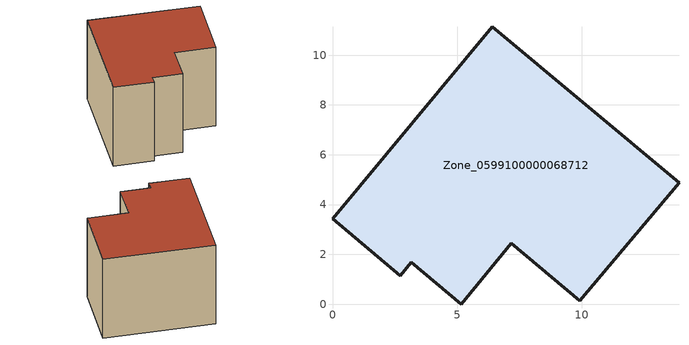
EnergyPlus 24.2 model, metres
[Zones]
Zone_0599100000068712
 floor ground (C_G): 0,3.43 6.42,11.14 13.91,4.87 9.92,0.14 7.17,2.44 5.16,0 3.16,1.68 2.72,1.15 z0
 wall outside (C_F): 6.42,11.14 0,3.43 2.72,1.15 3.16,1.68 5.16,0 7.17,2.44 9.92,0.14 13.91,4.87 6.42,11.14 z0:8.11
 roof outside (C_R): 13.91,4.87 6.42,11.14 0,3.43 2.72,1.15 3.16,1.68 5.16,0 7.17,2.44 9.92,0.14 z8.11
[BUILDING]
Pand.0599100000068712: North Axis=0; Terrain=City; Loads Convergence Tolerance Value=0.04; Temperature Convergence Tolerance Value=0.4; Solar Distribution=FullExterior; Maximum Number of Warmup Days=25; Minimum Number of Warmup Days=1
[Site:Location]
Rotterdam.The.Hague.AP_ZH_NLD Design_Conditions: Latitude=51.96; Longitude=4.45; Time Zone=1; Elevation=-4.5
[SITE:GROUNDTEMPERATURE:BUILDINGSURFACE]
18, 18, 18, 18, 18, 18, 18, 18, 18, 18, 18, 18
[MATERIAL] Thermal Absorptance=0.9; Solar Absorptance=0.7; Visible Absorptance=0.7
Name | Roughness | Thickness | Conductivity | Density | Specific Heat
G.TC.1946-1964 | MediumSmooth | 0.15 | 1 | 540 | 1210
F.TC.1946-1964 | Rough | 0.3 | 0.857143 | 1920 | 840
R.TC.1946-1964 | MediumRough | 0.2 | 0.235294 | 1500 | 1000
[CONSTRUCTION]
C_G: G.TC.1946-1964
C_F: F.TC.1946-1964
C_R: R.TC.1946-1964
[ZONE]
Zone_0599100000068712: Type=1; Multiplier=1; Ceiling Height=Autocalculate; Volume=Autocalculate; Floor Area=autocalculate; Part of Total Floor Area=Yes
[ZONEINFILTRATION:DESIGNFLOWRATE]
Infil_Zone_0599100000068712: Zone or ZoneList or Space or SpaceList=Zone_0599100000068712; Schedule=AlwaysOn; Design Flow Rate Calculation Method=Flow/Area; Flow Rate per Floor Area=0.003; Constant Term Coefficient=1; Temperature Term Coefficient=0; Velocity Term Coefficient=0; Velocity Squared Term Coefficient=0
[HVACTEMPLATE:ZONE:IDEALLOADSAIRSYSTEM]
Zone_0599100000068712: Maximum Heating Supply Air Temperature=50; Minimum Cooling Supply Air Temperature=13; Maximum Heating Supply Air Humidity Ratio=0.0156; Minimum Cooling Supply Air Humidity Ratio=0.0077; Heating Limit=NoLimit; Cooling Limit=NoLimit; Dehumidification Control Type=ConstantSensibleHeatRatio; Cooling Sensible Heat Ratio=0.7; Dehumidification Setpoint=60; Humidification Control Type=None; Humidification Setpoint=30; Outdoor Air Method=None; Outdoor Air Flow Rate per Person=0.00944; Outdoor Air Flow Rate per Zone Floor Area=0; Outdoor Air Flow Rate per Zone=0; Demand Controlled Ventilation Type=None; Outdoor Air Economizer Type=NoEconomizer; Heat Recovery Type=None; Sensible Heat Recovery Effectiveness=0.7; Latent Heat Recovery Effectiveness=0.65
[ZONECONTROL:THERMOSTAT]
ThermostatControl_Zone_0599100000068712: Zone or ZoneList=Zone_0599100000068712; Control Type Schedule=DualSetpointControlType; Control 1=Thermostat_Zone_0599100000068712; Temperature Difference Between Cutout And Setpoint=0
[THERMOSTATSETPOINT:DUALSETPOINT]
Thermostat_Zone_0599100000068712: Heating Setpoint Temperature Schedule=HeatingSetpoint_Zone_0599100000068712; Cooling Setpoint Temperature Schedule=CoolingSetpoint_Zone_0599100000068712
[SCHEDULE:COMPACT]
HeatingSetpoint_Zone_0599100000068712: Through: 12/31, For: AllDays, Until: 24:00, 21
CoolingSetpoint_Zone_0599100000068712: Through: 12/31, For: AllDays, Until: 24:00, 24
DualSetpointControlType: Through: 12/31, For: AllDays, Until: 24:00, 4
AlwaysOn: Through: 12/31, For: AllDays, Until: 24:00, 1
